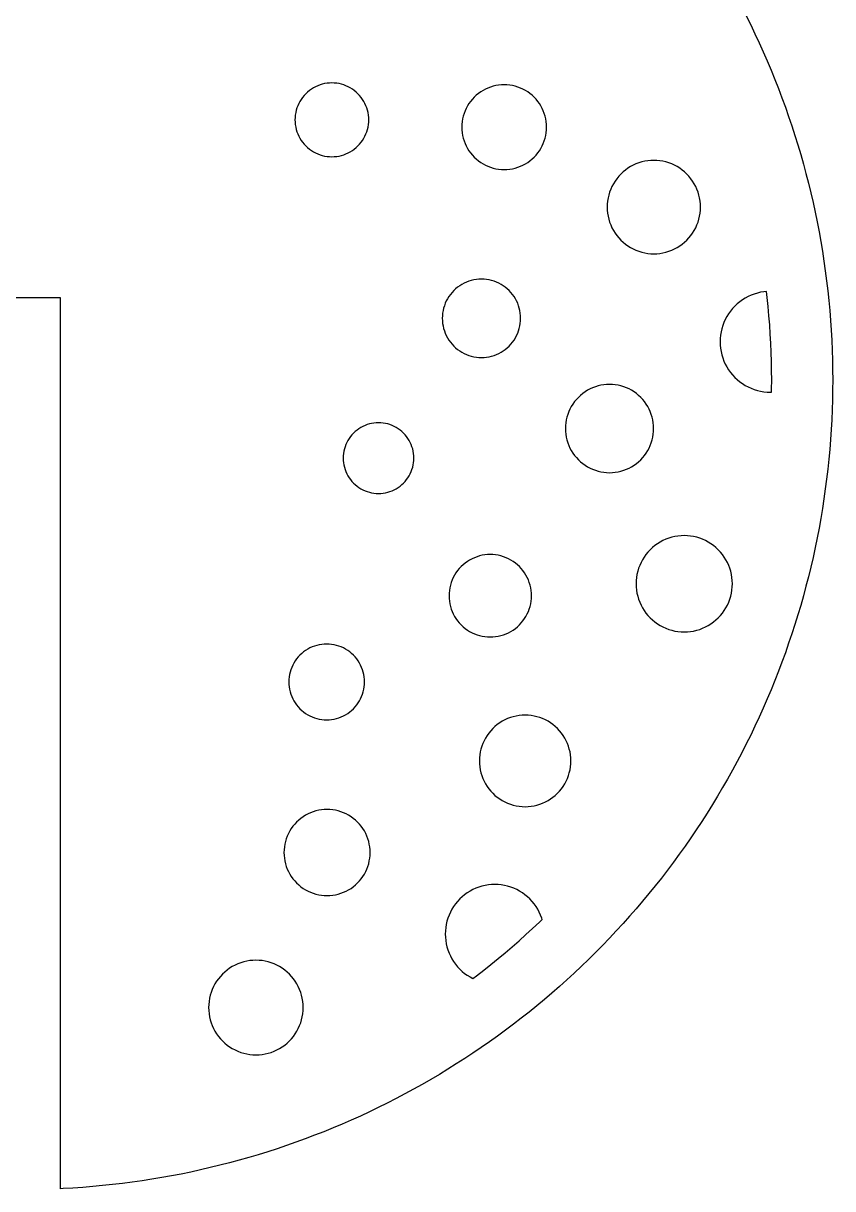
# Model space of a CAD drawing. Header units: millimetres. Extents: x -34 to 108, y -34 to 42.
# Drawn here: x 73 to 107.5, y -34.46 to 15.2 of the extents above; entities that cross this region are included whole.
import ezdxf

# ---------------------------------------------------------------- set-up
doc = ezdxf.new("R2010")
doc.units = ezdxf.units.MM
doc.layers.add('CUT', color=1, linetype='Continuous')

msp = doc.modelspace()

# ---------------------------------------------------------------- linework, layer by layer
at = {"layer": 'CUT'}
msp.add_lwpolyline([(103.816, 15.512), (104.004, 15.132), (104.188, 14.751), (104.366, 14.367), (104.54, 13.981), (104.709, 13.593), (104.874, 13.203), (105.033, 12.81), (105.188, 12.416), (105.338, 12.02), (105.483, 11.623), (105.623, 11.223), (105.759, 10.822), (105.889, 10.419), (106.014, 10.015), (106.135, 9.609), (106.25, 9.202), (106.361, 8.793), (106.466, 8.383), (106.566, 7.972), (106.662, 7.559), (106.752, 7.145), (106.837, 6.731), (106.917, 6.315), (106.992, 5.898), (107.062, 5.481), (107.127, 5.062), (107.186, 4.643), (107.241, 4.223), (107.29, 3.803), (107.334, 3.382), (107.373, 2.96), (107.407, 2.538), (107.435, 2.116), (107.458, 1.693), (107.477, 1.27), (107.49, 0.847), (107.497, 0.423), (107.5, 0), (107.497, -0.423), (107.49, -0.847), (107.477, -1.27), (107.458, -1.693), (107.458, -1.693), (107.435, -2.116), (107.407, -2.538), (107.373, -2.96), (107.334, -3.382), (107.29, -3.803), (107.241, -4.223), (107.186, -4.643), (107.127, -5.062), (107.062, -5.481), (106.992, -5.898), (106.917, -6.315), (106.837, -6.731), (106.752, -7.145), (106.662, -7.559), (106.566, -7.972), (106.466, -8.383), (106.361, -8.793), (106.25, -9.202), (106.135, -9.609), (106.014, -10.015), (105.889, -10.419), (105.759, -10.822), (105.623, -11.223), (105.483, -11.623), (105.338, -12.02), (105.188, -12.416), (105.033, -12.81), (104.874, -13.203), (104.709, -13.593), (104.54, -13.981), (104.366, -14.367), (104.188, -14.751), (104.004, -15.132), (103.816, -15.512), (103.624, -15.889), (103.426, -16.263), (103.224, -16.635), (103.018, -17.005), (102.807, -17.372), (102.592, -17.737), (102.372, -18.098), (102.147, -18.457), (101.919, -18.814), (101.686, -19.167), (101.448, -19.518), (101.207, -19.865), (100.961, -20.21), (100.711, -20.552), (100.456, -20.89), (100.198, -21.225), (99.935, -21.558), (99.669, -21.887), (99.398, -22.212), (99.124, -22.534), (98.845, -22.853), (98.563, -23.169), (98.277, -23.481), (97.987, -23.789), (97.693, -24.094), (97.395, -24.395), (97.094, -24.693), (96.789, -24.987), (96.481, -25.277), (96.169, -25.563), (95.853, -25.845), (95.534, -26.124), (95.212, -26.398), (94.887, -26.669), (94.558, -26.935), (94.225, -27.198), (93.89, -27.456), (93.552, -27.711), (93.21, -27.961), (92.865, -28.207), (92.518, -28.448), (92.167, -28.686), (91.814, -28.919), (91.457, -29.147), (91.098, -29.372), (90.737, -29.592), (90.372, -29.807), (90.005, -30.018), (89.635, -30.224), (89.263, -30.426), (88.889, -30.624), (88.512, -30.816), (88.132, -31.004), (87.751, -31.188), (87.367, -31.366), (86.981, -31.54), (86.593, -31.709), (86.203, -31.874), (85.81, -32.033), (85.416, -32.188), (85.02, -32.338), (84.623, -32.483), (84.223, -32.623), (83.822, -32.759), (83.419, -32.889), (83.015, -33.014), (82.609, -33.135), (82.202, -33.25), (81.793, -33.361), (81.383, -33.466), (80.972, -33.566), (80.559, -33.662), (80.145, -33.752), (79.731, -33.837), (79.315, -33.917), (78.898, -33.992), (78.481, -34.062), (78.062, -34.127), (77.643, -34.186), (77.223, -34.241), (76.803, -34.29), (76.382, -34.334), (75.96, -34.373), (75.538, -34.407), (75.116, -34.435), (74.693, -34.458), (74.588, -34.463), (74.588, 3.5), (71.412, 3.5)], dxfattribs=at)
for points in [[(87.671, 10.678), (87.694, 10.778), (87.711, 10.879), (87.721, 10.982), (87.724, 11.084), (87.721, 11.187), (87.711, 11.29), (87.694, 11.391), (87.671, 11.491), (87.641, 11.59), (87.605, 11.686), (87.562, 11.78), (87.514, 11.871), (87.459, 11.958), (87.399, 12.042), (87.334, 12.121), (87.264, 12.196), (87.189, 12.267), (87.109, 12.332), (87.026, 12.392), (86.938, 12.446), (86.847, 12.495), (86.754, 12.537), (86.657, 12.573), (86.559, 12.603), (86.459, 12.627), (86.357, 12.643), (86.255, 12.653), (86.152, 12.657), (86.049, 12.653), (85.947, 12.643), (85.845, 12.627), (85.745, 12.603), (85.647, 12.573), (85.55, 12.537), (85.457, 12.495), (85.366, 12.446), (85.278, 12.392), (85.195, 12.332), (85.115, 12.267), (85.04, 12.196), (84.97, 12.121), (84.905, 12.042), (84.845, 11.958), (84.79, 11.871), (84.742, 11.78), (84.699, 11.686), (84.663, 11.59), (84.633, 11.491), (84.61, 11.391), (84.593, 11.29), (84.583, 11.187), (84.58, 11.084), (84.583, 10.982), (84.593, 10.879), (84.61, 10.778), (84.633, 10.678), (84.663, 10.579), (84.699, 10.483), (84.742, 10.389), (84.79, 10.298), (84.845, 10.211), (84.905, 10.127), (84.97, 10.048), (85.04, 9.973), (85.115, 9.902), (85.195, 9.837), (85.278, 9.777), (85.366, 9.723), (85.457, 9.674), (85.55, 9.632), (85.647, 9.596), (85.745, 9.566), (85.845, 9.542), (85.947, 9.526), (86.049, 9.516), (86.152, 9.512), (86.255, 9.516), (86.357, 9.526), (86.459, 9.542), (86.559, 9.566), (86.657, 9.596), (86.754, 9.632), (86.847, 9.674), (86.938, 9.723), (87.026, 9.777), (87.109, 9.837), (87.189, 9.902), (87.264, 9.973), (87.334, 10.048), (87.399, 10.127), (87.459, 10.211), (87.514, 10.298), (87.562, 10.389), (87.605, 10.483), (87.641, 10.579), (87.671, 10.678)], [(95.207, 10.193), (95.242, 10.306), (95.268, 10.421), (95.288, 10.537), (95.299, 10.655), (95.303, 10.773), (95.299, 10.891), (95.288, 11.009), (95.268, 11.125), (95.242, 11.24), (95.207, 11.353), (95.166, 11.464), (95.117, 11.571), (95.061, 11.676), (94.999, 11.776), (94.93, 11.872), (94.855, 11.963), (94.774, 12.05), (94.688, 12.13), (94.597, 12.205), (94.501, 12.274), (94.4, 12.337), (94.296, 12.392), (94.189, 12.441), (94.078, 12.483), (93.965, 12.517), (93.85, 12.544), (93.733, 12.563), (93.616, 12.575), (93.498, 12.578), (93.38, 12.575), (93.262, 12.563), (93.145, 12.544), (93.03, 12.517), (92.917, 12.483), (92.807, 12.441), (92.699, 12.392), (92.595, 12.337), (92.495, 12.274), (92.399, 12.205), (92.307, 12.13), (92.221, 12.05), (92.14, 11.963), (92.065, 11.872), (91.996, 11.776), (91.934, 11.676), (91.878, 11.571), (91.83, 11.464), (91.788, 11.353), (91.754, 11.24), (91.727, 11.125), (91.708, 11.009), (91.696, 10.891), (91.692, 10.773), (91.696, 10.655), (91.708, 10.537), (91.727, 10.421), (91.754, 10.306), (91.788, 10.193), (91.83, 10.082), (91.878, 9.974), (91.934, 9.87), (91.996, 9.77), (92.065, 9.674), (92.14, 9.583), (92.221, 9.496), (92.307, 9.416), (92.399, 9.341), (92.495, 9.272), (92.595, 9.209), (92.699, 9.154), (92.807, 9.105), (92.917, 9.063), (93.03, 9.029), (93.145, 9.002), (93.262, 8.983), (93.38, 8.971), (93.498, 8.968), (93.616, 8.971), (93.733, 8.983), (93.85, 9.002), (93.965, 9.029), (94.078, 9.063), (94.189, 9.105), (94.296, 9.154), (94.4, 9.209), (94.501, 9.272), (94.597, 9.341), (94.688, 9.416), (94.774, 9.496), (94.855, 9.583), (94.93, 9.674), (94.999, 9.77), (95.061, 9.87), (95.117, 9.974), (95.166, 10.082), (95.207, 10.193)], [(101.76, 6.726), (101.798, 6.851), (101.828, 6.977), (101.849, 7.106), (101.862, 7.236), (101.866, 7.366), (101.862, 7.496), (101.849, 7.625), (101.828, 7.754), (101.798, 7.881), (101.76, 8.005), (101.714, 8.127), (101.661, 8.246), (101.599, 8.361), (101.531, 8.471), (101.455, 8.577), (101.372, 8.678), (101.283, 8.773), (101.188, 8.862), (101.087, 8.944), (100.982, 9.02), (100.871, 9.089), (100.756, 9.15), (100.638, 9.204), (100.516, 9.25), (100.391, 9.288), (100.264, 9.317), (100.136, 9.338), (100.006, 9.351), (99.876, 9.355), (99.746, 9.351), (99.616, 9.338), (99.488, 9.317), (99.361, 9.288), (99.237, 9.25), (99.115, 9.204), (98.996, 9.15), (98.881, 9.089), (98.771, 9.02), (98.665, 8.944), (98.564, 8.862), (98.469, 8.773), (98.38, 8.678), (98.298, 8.577), (98.222, 8.471), (98.153, 8.361), (98.092, 8.246), (98.038, 8.127), (97.992, 8.005), (97.954, 7.881), (97.925, 7.754), (97.903, 7.625), (97.891, 7.496), (97.886, 7.366), (97.891, 7.236), (97.903, 7.106), (97.925, 6.977), (97.954, 6.851), (97.992, 6.726), (98.038, 6.604), (98.092, 6.486), (98.153, 6.371), (98.222, 6.26), (98.298, 6.154), (98.38, 6.054), (98.469, 5.959), (98.564, 5.87), (98.665, 5.787), (98.771, 5.711), (98.881, 5.642), (98.996, 5.581), (99.115, 5.527), (99.237, 5.481), (99.361, 5.444), (99.488, 5.414), (99.616, 5.393), (99.746, 5.38), (99.876, 5.376), (100.006, 5.38), (100.136, 5.393), (100.264, 5.414), (100.391, 5.444), (100.516, 5.481), (100.638, 5.527), (100.756, 5.581), (100.871, 5.642), (100.982, 5.711), (101.087, 5.787), (101.188, 5.87), (101.283, 5.959), (101.372, 6.054), (101.455, 6.154), (101.531, 6.26), (101.599, 6.371), (101.661, 6.486), (101.714, 6.604), (101.76, 6.726)], [(94.143, 2.195), (94.167, 2.302), (94.185, 2.41), (94.196, 2.518), (94.199, 2.628), (94.196, 2.737), (94.185, 2.846), (94.167, 2.953), (94.143, 3.06), (94.111, 3.165), (94.072, 3.267), (94.027, 3.366), (93.976, 3.463), (93.918, 3.556), (93.854, 3.644), (93.785, 3.729), (93.71, 3.809), (93.63, 3.883), (93.546, 3.953), (93.457, 4.016), (93.364, 4.074), (93.268, 4.126), (93.168, 4.171), (93.066, 4.209), (92.961, 4.241), (92.855, 4.266), (92.747, 4.284), (92.638, 4.294), (92.529, 4.298), (92.42, 4.294), (92.311, 4.284), (92.203, 4.266), (92.097, 4.241), (91.992, 4.209), (91.89, 4.171), (91.79, 4.126), (91.694, 4.074), (91.601, 4.016), (91.512, 3.953), (91.428, 3.883), (91.348, 3.809), (91.273, 3.729), (91.204, 3.644), (91.14, 3.556), (91.083, 3.463), (91.031, 3.366), (90.986, 3.267), (90.947, 3.165), (90.916, 3.06), (90.891, 2.953), (90.873, 2.846), (90.862, 2.737), (90.859, 2.628), (90.862, 2.518), (90.873, 2.41), (90.891, 2.302), (90.916, 2.195), (90.947, 2.091), (90.986, 1.988), (91.031, 1.889), (91.083, 1.792), (91.14, 1.7), (91.204, 1.611), (91.273, 1.526), (91.348, 1.446), (91.428, 1.372), (91.512, 1.302), (91.601, 1.239), (91.694, 1.181), (91.79, 1.13), (91.89, 1.084), (91.992, 1.046), (92.097, 1.014), (92.203, 0.989), (92.311, 0.972), (92.42, 0.961), (92.529, 0.957), (92.638, 0.961), (92.747, 0.972), (92.855, 0.989), (92.961, 1.014), (93.066, 1.046), (93.168, 1.084), (93.268, 1.13), (93.364, 1.181), (93.457, 1.239), (93.546, 1.302), (93.63, 1.372), (93.71, 1.446), (93.785, 1.526), (93.854, 1.611), (93.918, 1.7), (93.976, 1.792), (94.027, 1.889), (94.072, 1.988), (94.111, 2.091), (94.143, 2.195)], [(104.429, -0.477), (104.568, -0.5), (104.708, -0.514), (104.848, -0.519), (104.895, -0.517), (104.898, -0.391), (104.9, 0), (104.898, 0.391), (104.89, 0.783), (104.878, 1.174), (104.862, 1.565), (104.84, 1.956), (104.814, 2.347), (104.782, 2.737), (104.746, 3.127), (104.706, 3.516), (104.676, 3.768), (104.568, 3.757), (104.429, 3.734), (104.292, 3.702), (104.158, 3.662), (104.026, 3.612), (103.898, 3.554), (103.774, 3.488), (103.655, 3.414), (103.541, 3.332), (103.432, 3.243), (103.33, 3.147), (103.234, 3.044), (103.145, 2.936), (103.063, 2.821), (102.989, 2.702), (102.922, 2.578), (102.864, 2.45), (102.815, 2.319), (102.774, 2.184), (102.742, 2.047), (102.719, 1.909), (102.705, 1.769), (102.701, 1.628), (102.705, 1.488), (102.719, 1.348), (102.742, 1.21), (102.774, 1.073), (102.815, 0.938), (102.864, 0.807), (102.922, 0.679), (102.989, 0.555), (103.063, 0.436), (103.145, 0.321), (103.234, 0.213), (103.33, 0.11), (103.432, 0.014), (103.541, -0.075), (103.655, -0.157), (103.774, -0.231), (103.898, -0.297), (104.026, -0.355), (104.158, -0.405), (104.292, -0.446), (104.429, -0.477)], [(99.804, -2.557), (99.832, -2.437), (99.852, -2.316), (99.864, -2.193), (99.868, -2.07), (99.864, -1.947), (99.852, -1.825), (99.832, -1.703), (99.804, -1.583), (99.768, -1.466), (99.725, -1.351), (99.674, -1.238), (99.616, -1.13), (99.551, -1.025), (99.479, -0.925), (99.401, -0.83), (99.317, -0.741), (99.227, -0.656), (99.132, -0.578), (99.032, -0.507), (98.928, -0.442), (98.819, -0.384), (98.707, -0.333), (98.592, -0.29), (98.474, -0.254), (98.354, -0.226), (98.233, -0.206), (98.11, -0.194), (97.987, -0.19), (97.864, -0.194), (97.742, -0.206), (97.621, -0.226), (97.501, -0.254), (97.383, -0.29), (97.268, -0.333), (97.156, -0.384), (97.047, -0.442), (96.943, -0.507), (96.843, -0.578), (96.748, -0.656), (96.658, -0.741), (96.574, -0.83), (96.496, -0.925), (96.424, -1.025), (96.359, -1.13), (96.301, -1.238), (96.25, -1.351), (96.207, -1.466), (96.171, -1.583), (96.143, -1.703), (96.123, -1.825), (96.111, -1.947), (96.107, -2.07), (96.111, -2.193), (96.123, -2.316), (96.143, -2.437), (96.171, -2.557), (96.207, -2.675), (96.25, -2.79), (96.301, -2.902), (96.359, -3.01), (96.424, -3.115), (96.496, -3.215), (96.574, -3.31), (96.658, -3.4), (96.748, -3.484), (96.843, -3.562), (96.943, -3.634), (97.047, -3.699), (97.156, -3.757), (97.268, -3.807), (97.383, -3.851), (97.501, -3.887), (97.621, -3.914), (97.742, -3.935), (97.864, -3.947), (97.987, -3.951), (98.11, -3.947), (98.233, -3.935), (98.354, -3.914), (98.474, -3.887), (98.592, -3.851), (98.707, -3.807), (98.819, -3.757), (98.928, -3.699), (99.032, -3.634), (99.132, -3.562), (99.227, -3.484), (99.317, -3.4), (99.401, -3.31), (99.479, -3.215), (99.551, -3.115), (99.616, -3.01), (99.674, -2.902), (99.725, -2.79), (99.768, -2.675), (99.804, -2.557)], [(89.568, -3.813), (89.597, -3.719), (89.619, -3.623), (89.635, -3.526), (89.645, -3.427), (89.648, -3.329), (89.645, -3.23), (89.635, -3.132), (89.619, -3.035), (89.597, -2.939), (89.568, -2.845), (89.534, -2.753), (89.493, -2.663), (89.446, -2.576), (89.394, -2.492), (89.337, -2.412), (89.275, -2.336), (89.207, -2.264), (89.135, -2.197), (89.059, -2.134), (88.979, -2.077), (88.895, -2.025), (88.808, -1.978), (88.719, -1.938), (88.626, -1.903), (88.532, -1.874), (88.436, -1.852), (88.339, -1.836), (88.241, -1.826), (88.142, -1.823), (88.044, -1.826), (87.946, -1.836), (87.848, -1.852), (87.752, -1.874), (87.658, -1.903), (87.566, -1.938), (87.476, -1.978), (87.389, -2.025), (87.306, -2.077), (87.225, -2.134), (87.149, -2.197), (87.077, -2.264), (87.01, -2.336), (86.947, -2.412), (86.89, -2.492), (86.838, -2.576), (86.792, -2.663), (86.751, -2.753), (86.716, -2.845), (86.688, -2.939), (86.665, -3.035), (86.649, -3.132), (86.64, -3.23), (86.636, -3.329), (86.64, -3.427), (86.649, -3.526), (86.665, -3.623), (86.688, -3.719), (86.716, -3.813), (86.751, -3.905), (86.792, -3.995), (86.838, -4.082), (86.89, -4.166), (86.947, -4.246), (87.01, -4.322), (87.077, -4.394), (87.149, -4.461), (87.225, -4.524), (87.306, -4.581), (87.389, -4.633), (87.476, -4.68), (87.566, -4.72), (87.658, -4.755), (87.752, -4.784), (87.848, -4.806), (87.946, -4.822), (88.044, -4.832), (88.142, -4.835), (88.241, -4.832), (88.339, -4.822), (88.436, -4.806), (88.532, -4.784), (88.626, -4.755), (88.719, -4.72), (88.808, -4.68), (88.895, -4.633), (88.979, -4.581), (89.059, -4.524), (89.135, -4.461), (89.207, -4.394), (89.275, -4.322), (89.337, -4.246), (89.394, -4.166), (89.446, -4.082), (89.493, -3.995), (89.534, -3.905), (89.568, -3.813)], [(103.115, -9.345), (103.154, -9.217), (103.184, -9.086), (103.206, -8.953), (103.219, -8.82), (103.224, -8.685), (103.219, -8.551), (103.206, -8.417), (103.184, -8.285), (103.154, -8.154), (103.115, -8.025), (103.067, -7.9), (103.012, -7.777), (102.949, -7.659), (102.878, -7.545), (102.799, -7.436), (102.714, -7.332), (102.622, -7.234), (102.524, -7.142), (102.42, -7.057), (102.311, -6.978), (102.197, -6.908), (102.079, -6.844), (101.956, -6.789), (101.831, -6.741), (101.702, -6.702), (101.571, -6.672), (101.439, -6.65), (101.305, -6.637), (101.171, -6.633), (101.037, -6.637), (100.903, -6.65), (100.77, -6.672), (100.639, -6.702), (100.511, -6.741), (100.385, -6.789), (100.263, -6.844), (100.144, -6.908), (100.03, -6.978), (99.921, -7.057), (99.817, -7.142), (99.719, -7.234), (99.627, -7.332), (99.542, -7.436), (99.464, -7.545), (99.393, -7.659), (99.33, -7.777), (99.274, -7.9), (99.227, -8.025), (99.188, -8.154), (99.157, -8.285), (99.136, -8.417), (99.122, -8.551), (99.118, -8.685), (99.122, -8.82), (99.136, -8.953), (99.157, -9.086), (99.188, -9.217), (99.227, -9.345), (99.274, -9.471), (99.33, -9.593), (99.393, -9.712), (99.464, -9.826), (99.542, -9.935), (99.627, -10.039), (99.719, -10.137), (99.817, -10.229), (99.921, -10.314), (100.03, -10.392), (100.144, -10.463), (100.263, -10.527), (100.385, -10.582), (100.511, -10.629), (100.639, -10.668), (100.77, -10.699), (100.903, -10.721), (101.037, -10.734), (101.171, -10.738), (101.305, -10.734), (101.439, -10.721), (101.571, -10.699), (101.702, -10.668), (101.831, -10.629), (101.956, -10.582), (102.079, -10.527), (102.197, -10.463), (102.311, -10.392), (102.42, -10.314), (102.524, -10.229), (102.622, -10.137), (102.714, -10.039), (102.799, -9.935), (102.878, -9.826), (102.949, -9.712), (103.012, -9.593), (103.067, -9.471), (103.115, -9.345)], [(94.601, -9.651), (94.628, -9.539), (94.646, -9.426), (94.658, -9.311), (94.661, -9.196), (94.658, -9.081), (94.646, -8.967), (94.628, -8.853), (94.601, -8.741), (94.568, -8.631), (94.528, -8.524), (94.48, -8.419), (94.426, -8.318), (94.365, -8.22), (94.298, -8.126), (94.225, -8.038), (94.147, -7.954), (94.063, -7.875), (93.974, -7.802), (93.88, -7.735), (93.783, -7.674), (93.681, -7.62), (93.577, -7.573), (93.469, -7.532), (93.359, -7.499), (93.247, -7.473), (93.133, -7.454), (93.019, -7.443), (92.904, -7.439), (92.789, -7.443), (92.675, -7.454), (92.561, -7.473), (92.449, -7.499), (92.339, -7.532), (92.232, -7.573), (92.127, -7.62), (92.025, -7.674), (91.928, -7.735), (91.834, -7.802), (91.745, -7.875), (91.661, -7.954), (91.583, -8.038), (91.51, -8.126), (91.443, -8.22), (91.382, -8.318), (91.328, -8.419), (91.281, -8.524), (91.24, -8.631), (91.207, -8.741), (91.181, -8.853), (91.162, -8.967), (91.151, -9.081), (91.147, -9.196), (91.151, -9.311), (91.162, -9.426), (91.181, -9.539), (91.207, -9.651), (91.24, -9.761), (91.281, -9.869), (91.328, -9.973), (91.382, -10.075), (91.443, -10.172), (91.51, -10.266), (91.583, -10.355), (91.661, -10.439), (91.745, -10.517), (91.834, -10.59), (91.928, -10.657), (92.025, -10.718), (92.127, -10.772), (92.232, -10.82), (92.339, -10.86), (92.449, -10.894), (92.561, -10.92), (92.675, -10.938), (92.789, -10.95), (92.904, -10.953), (93.019, -10.95), (93.133, -10.938), (93.247, -10.92), (93.359, -10.894), (93.469, -10.86), (93.577, -10.82), (93.681, -10.772), (93.783, -10.718), (93.88, -10.657), (93.974, -10.59), (94.063, -10.517), (94.147, -10.439), (94.225, -10.355), (94.298, -10.266), (94.365, -10.172), (94.426, -10.075), (94.48, -9.973), (94.528, -9.869), (94.568, -9.761), (94.601, -9.651)], [(87.49, -13.286), (87.514, -13.183), (87.531, -13.079), (87.541, -12.974), (87.545, -12.868), (87.541, -12.763), (87.531, -12.658), (87.514, -12.554), (87.49, -12.451), (87.459, -12.35), (87.422, -12.251), (87.378, -12.155), (87.328, -12.062), (87.273, -11.972), (87.211, -11.886), (87.144, -11.805), (87.072, -11.728), (86.995, -11.656), (86.913, -11.589), (86.828, -11.527), (86.738, -11.471), (86.645, -11.422), (86.549, -11.378), (86.45, -11.341), (86.349, -11.31), (86.246, -11.286), (86.142, -11.269), (86.037, -11.259), (85.931, -11.255), (85.826, -11.259), (85.721, -11.269), (85.617, -11.286), (85.514, -11.31), (85.413, -11.341), (85.314, -11.378), (85.218, -11.422), (85.125, -11.471), (85.035, -11.527), (84.949, -11.589), (84.868, -11.656), (84.791, -11.728), (84.719, -11.805), (84.652, -11.886), (84.59, -11.972), (84.534, -12.062), (84.485, -12.155), (84.441, -12.251), (84.404, -12.35), (84.373, -12.451), (84.349, -12.554), (84.332, -12.658), (84.322, -12.763), (84.318, -12.868), (84.322, -12.974), (84.332, -13.079), (84.349, -13.183), (84.373, -13.286), (84.404, -13.387), (84.441, -13.486), (84.485, -13.582), (84.534, -13.675), (84.59, -13.765), (84.652, -13.851), (84.719, -13.932), (84.791, -14.009), (84.868, -14.081), (84.949, -14.148), (85.035, -14.21), (85.125, -14.266), (85.218, -14.315), (85.314, -14.359), (85.413, -14.396), (85.514, -14.427), (85.617, -14.451), (85.721, -14.468), (85.826, -14.478), (85.931, -14.482), (86.037, -14.478), (86.142, -14.468), (86.246, -14.451), (86.349, -14.427), (86.45, -14.396), (86.549, -14.359), (86.645, -14.315), (86.738, -14.266), (86.828, -14.21), (86.913, -14.148), (86.995, -14.081), (87.072, -14.009), (87.144, -13.932), (87.211, -13.851), (87.273, -13.765), (87.328, -13.675), (87.378, -13.582), (87.422, -13.486), (87.459, -13.387), (87.49, -13.286)], [(96.274, -16.739), (96.303, -16.615), (96.324, -16.489), (96.336, -16.362), (96.34, -16.235), (96.336, -16.107), (96.324, -15.98), (96.303, -15.854), (96.274, -15.73), (96.237, -15.608), (96.192, -15.488), (96.139, -15.372), (96.079, -15.26), (96.012, -15.151), (95.938, -15.047), (95.857, -14.949), (95.769, -14.856), (95.676, -14.768), (95.578, -14.687), (95.474, -14.613), (95.365, -14.546), (95.253, -14.486), (95.137, -14.433), (95.017, -14.388), (94.895, -14.351), (94.771, -14.322), (94.645, -14.301), (94.518, -14.289), (94.39, -14.284), (94.263, -14.289), (94.136, -14.301), (94.01, -14.322), (93.886, -14.351), (93.764, -14.388), (93.644, -14.433), (93.528, -14.486), (93.415, -14.546), (93.307, -14.613), (93.203, -14.687), (93.105, -14.768), (93.011, -14.856), (92.924, -14.949), (92.843, -15.047), (92.769, -15.151), (92.702, -15.26), (92.641, -15.372), (92.589, -15.488), (92.544, -15.608), (92.507, -15.73), (92.478, -15.854), (92.457, -15.98), (92.444, -16.107), (92.44, -16.235), (92.444, -16.362), (92.457, -16.489), (92.478, -16.615), (92.507, -16.739), (92.544, -16.861), (92.589, -16.981), (92.641, -17.097), (92.702, -17.21), (92.769, -17.318), (92.843, -17.422), (92.924, -17.52), (93.011, -17.613), (93.105, -17.701), (93.203, -17.782), (93.307, -17.856), (93.415, -17.923), (93.528, -17.984), (93.644, -18.036), (93.764, -18.081), (93.886, -18.118), (94.01, -18.147), (94.136, -18.168), (94.263, -18.18), (94.39, -18.185), (94.518, -18.18), (94.645, -18.168), (94.771, -18.147), (94.895, -18.118), (95.017, -18.081), (95.137, -18.036), (95.253, -17.984), (95.365, -17.923), (95.474, -17.856), (95.578, -17.782), (95.676, -17.701), (95.769, -17.613), (95.857, -17.52), (95.938, -17.422), (96.012, -17.318), (96.079, -17.21), (96.139, -17.097), (96.192, -16.981), (96.237, -16.861), (96.274, -16.739)], [(87.687, -20.728), (87.722, -20.613), (87.749, -20.496), (87.769, -20.377), (87.781, -20.258), (87.785, -20.138), (87.781, -20.018), (87.769, -19.898), (87.749, -19.78), (87.722, -19.663), (87.687, -19.548), (87.645, -19.435), (87.595, -19.326), (87.539, -19.22), (87.475, -19.118), (87.405, -19.02), (87.329, -18.927), (87.247, -18.839), (87.159, -18.757), (87.066, -18.681), (86.969, -18.611), (86.866, -18.548), (86.761, -18.491), (86.651, -18.441), (86.539, -18.399), (86.424, -18.364), (86.307, -18.337), (86.188, -18.317), (86.068, -18.306), (85.948, -18.302), (85.828, -18.306), (85.709, -18.317), (85.59, -18.337), (85.473, -18.364), (85.358, -18.399), (85.246, -18.441), (85.136, -18.491), (85.03, -18.548), (84.928, -18.611), (84.831, -18.681), (84.738, -18.757), (84.65, -18.839), (84.568, -18.927), (84.492, -19.02), (84.422, -19.118), (84.358, -19.22), (84.302, -19.326), (84.252, -19.435), (84.21, -19.548), (84.175, -19.663), (84.148, -19.78), (84.128, -19.898), (84.116, -20.018), (84.112, -20.138), (84.116, -20.258), (84.128, -20.377), (84.148, -20.496), (84.175, -20.613), (84.21, -20.728), (84.252, -20.84), (84.302, -20.95), (84.358, -21.056), (84.422, -21.158), (84.492, -21.256), (84.568, -21.348), (84.65, -21.436), (84.738, -21.518), (84.831, -21.594), (84.928, -21.664), (85.03, -21.728), (85.136, -21.785), (85.246, -21.834), (85.358, -21.876), (85.473, -21.911), (85.59, -21.939), (85.709, -21.958), (85.828, -21.97), (85.948, -21.974), (86.068, -21.97), (86.188, -21.958), (86.307, -21.939), (86.424, -21.911), (86.539, -21.876), (86.651, -21.834), (86.761, -21.785), (86.866, -21.728), (86.969, -21.664), (87.066, -21.594), (87.159, -21.518), (87.247, -21.436), (87.329, -21.348), (87.405, -21.256), (87.475, -21.158), (87.539, -21.056), (87.595, -20.95), (87.645, -20.84), (87.687, -20.728)], [(91.604, -25.106), (91.705, -25.201), (91.812, -25.288), (91.925, -25.369), (92.042, -25.442), (92.159, -25.505), (92.316, -25.387), (92.626, -25.148), (92.933, -24.905), (93.237, -24.659), (93.538, -24.409), (93.836, -24.155), (94.131, -23.897), (94.423, -23.636), (94.711, -23.372), (94.996, -23.103), (95.116, -22.988), (95.099, -22.933), (95.05, -22.804), (94.993, -22.678), (94.928, -22.556), (94.855, -22.439), (94.774, -22.326), (94.687, -22.219), (94.592, -22.118), (94.491, -22.024), (94.384, -21.936), (94.272, -21.856), (94.155, -21.783), (94.033, -21.717), (93.907, -21.66), (93.777, -21.612), (93.645, -21.572), (93.51, -21.54), (93.374, -21.518), (93.236, -21.504), (93.098, -21.5), (92.96, -21.504), (92.823, -21.518), (92.686, -21.54), (92.551, -21.572), (92.419, -21.612), (92.29, -21.66), (92.164, -21.717), (92.042, -21.783), (91.925, -21.856), (91.812, -21.936), (91.705, -22.024), (91.604, -22.118), (91.51, -22.219), (91.422, -22.326), (91.342, -22.439), (91.269, -22.556), (91.203, -22.678), (91.146, -22.804), (91.098, -22.933), (91.058, -23.065), (91.026, -23.2), (91.004, -23.337), (90.99, -23.474), (90.986, -23.612), (90.99, -23.75), (91.004, -23.888), (91.026, -24.024), (91.058, -24.159), (91.098, -24.291), (91.146, -24.421), (91.203, -24.547), (91.269, -24.669), (91.342, -24.786), (91.422, -24.898), (91.51, -25.005), (91.604, -25.106)], [(84.862, -27.266), (84.892, -27.137), (84.913, -27.007), (84.926, -26.876), (84.93, -26.744), (84.926, -26.612), (84.913, -26.481), (84.892, -26.351), (84.862, -26.223), (84.824, -26.096), (84.777, -25.973), (84.723, -25.853), (84.66, -25.736), (84.591, -25.624), (84.514, -25.517), (84.43, -25.415), (84.34, -25.319), (84.244, -25.229), (84.142, -25.145), (84.035, -25.068), (83.923, -24.999), (83.806, -24.937), (83.686, -24.882), (83.563, -24.836), (83.437, -24.797), (83.308, -24.767), (83.178, -24.746), (83.047, -24.733), (82.915, -24.729), (82.783, -24.733), (82.652, -24.746), (82.522, -24.767), (82.393, -24.797), (82.267, -24.836), (82.144, -24.882), (82.024, -24.937), (81.907, -24.999), (81.795, -25.068), (81.688, -25.145), (81.586, -25.229), (81.49, -25.319), (81.4, -25.415), (81.316, -25.517), (81.239, -25.624), (81.17, -25.736), (81.107, -25.853), (81.053, -25.973), (81.007, -26.096), (80.968, -26.223), (80.938, -26.351), (80.917, -26.481), (80.904, -26.612), (80.9, -26.744), (80.904, -26.876), (80.917, -27.007), (80.938, -27.137), (80.968, -27.266), (81.007, -27.392), (81.053, -27.515), (81.107, -27.636), (81.17, -27.752), (81.239, -27.864), (81.316, -27.971), (81.4, -28.073), (81.49, -28.169), (81.586, -28.259), (81.688, -28.343), (81.795, -28.42), (81.907, -28.49), (82.024, -28.552), (82.144, -28.606), (82.267, -28.653), (82.393, -28.691), (82.522, -28.721), (82.652, -28.742), (82.783, -28.755), (82.915, -28.76), (83.047, -28.755), (83.178, -28.742), (83.308, -28.721), (83.437, -28.691), (83.563, -28.653), (83.686, -28.606), (83.806, -28.552), (83.923, -28.49), (84.035, -28.42), (84.142, -28.343), (84.244, -28.259), (84.34, -28.169), (84.43, -28.073), (84.514, -27.971), (84.591, -27.864), (84.66, -27.752), (84.723, -27.636), (84.777, -27.515), (84.824, -27.392), (84.862, -27.266)]]:
    msp.add_lwpolyline(points, close=True, dxfattribs=at)

doc.saveas('drawing.dxf')
